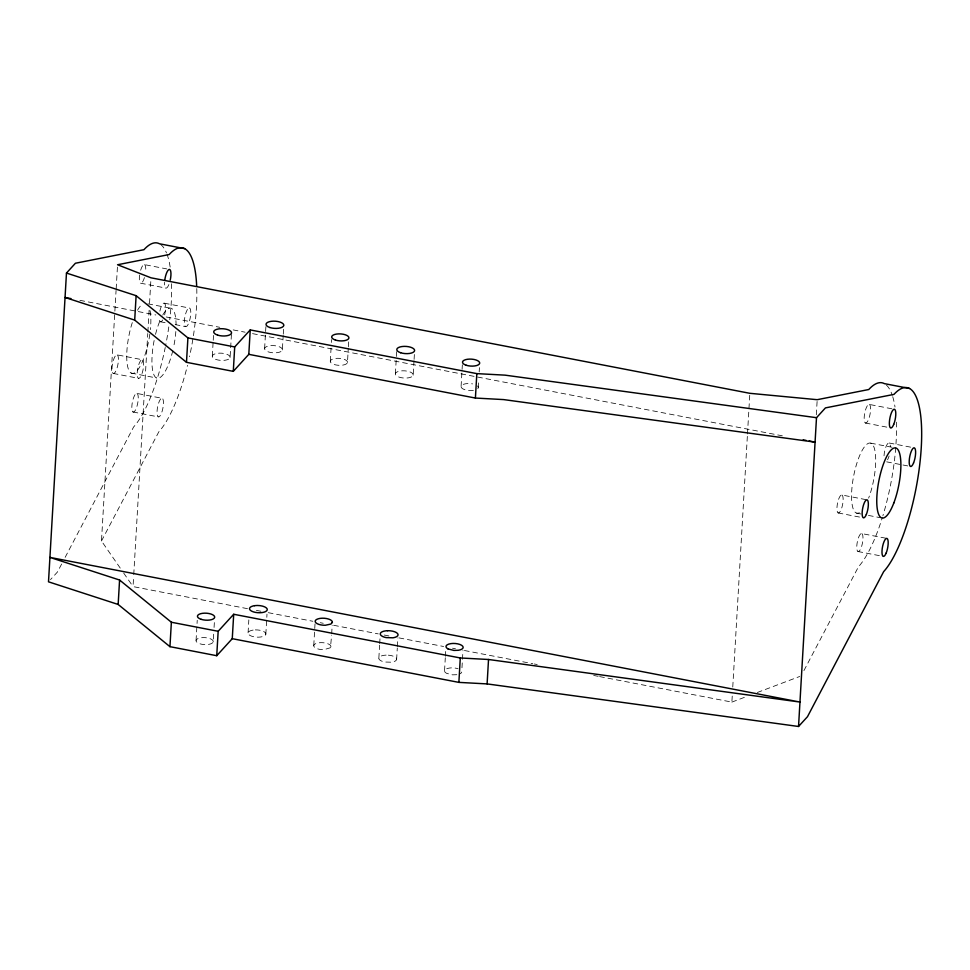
<?xml version="1.0" encoding="UTF-8"?>
<svg xmlns="http://www.w3.org/2000/svg" width="970" height="970" viewBox="0 0 970 970"><rect width="100%" height="100%" fill="white"/><g stroke="black" fill="none" stroke-linecap="round" stroke-linejoin="round"><path stroke-width="0.73" stroke-dasharray="4.85 3.64" d="M120.256 568.105L101.486 540.993L116.073 290.418M116.157 288.902L117.479 266.265M247.471 608.663L133.048 586.595L133.666 576.047M133.751 574.543L147.767 333.559M147.864 332.043L149.174 309.454M149.525 303.428L150.835 280.839M212.309 356.051L213.145 341.683M213.23 340.252L213.655 333.062M196.061 640.418L197.237 620.303M213.23 641.813A8.621 3.492 3.3 0 0 200.948 637.775A8.621 3.492 3.3 0 0 199.759 643.753A8.621 3.492 3.3 0 0 213.23 641.813L213.727 633.192M214.067 627.444L214.491 620.254M230.084 357.506A8.924 3.613 3.4 0 0 217.365 353.322A8.924 3.613 3.4 0 0 216.14 359.518A8.924 3.613 3.4 0 0 230.084 357.506L231.43 334.504M248.077 632.828L248.829 619.903M264.616 348.485L265.962 325.496M265.829 634.247L266.992 614.143M282.367 349.928A8.912 3.613 3.3 0 0 269.672 345.757A8.912 3.613 3.3 0 0 268.447 351.94A8.912 3.613 3.3 0 0 282.367 349.928L283.204 335.559M283.288 334.116L283.786 325.496M313.759 645.474L315.02 623.928M330.309 361.119L331.061 348.194M331.388 342.446L331.558 339.573M330.928 646.857A8.621 3.492 3.3 0 0 318.645 642.831L316.753 643.231A8.621 3.492 3.3 0 0 314.571 647.293A8.621 3.492 3.3 0 0 323.907 649.682L330.455 647.73L331.594 635.35M331.679 633.907L332.176 625.298M347.466 362.513A8.621 3.492 3.3 0 0 335.183 358.476A8.621 3.492 3.3 0 0 334.007 364.465A8.621 3.492 3.3 0 0 347.466 362.513L348.303 348.145M348.388 346.714L348.812 339.524M378.858 658.06L379.609 645.123M379.694 643.692L380.022 637.945M395.396 373.717L396.318 357.906M396.403 356.475L396.73 350.728M396.621 659.479L397.3 647.984M397.373 646.553L397.882 637.933M413.171 375.147A8.924 3.613 3.3 0 0 400.452 370.976A8.924 3.613 3.3 0 0 399.228 377.172A8.924 3.613 3.3 0 0 413.171 375.147L414.008 360.779M414.093 359.349L414.42 353.601M444.551 670.682L445.303 657.757M445.388 656.326L445.727 650.579M461.089 386.351L462.35 364.793M461.975 667.76L462.969 650.518M478.258 387.745L478.683 380.555M479.18 371.934L479.435 367.618M599.63 676.587L731.877 702.098L732.326 694.568M732.762 687.039L747.397 435.481M747.482 433.978L749.761 394.814M816.316 414.784L817.116 401.204M61.644 564.031L57.448 572.009L50.488 579.636M65.135 557.374L133.642 426.933A97.097 27.718 -79.1 0 0 165.239 347.478M101.486 540.993L158.837 431.795A97.097 27.718 -79.1 0 0 187.501 365.338M803.924 670.622L858.474 566.759A97.097 27.718 -79.1 0 0 882.457 517.18M731.877 702.098L744.596 697.297M757.315 692.495L799.716 676.478M456.834 674.708L452.457 674.841L446.588 673.338A8.621 3.492 3.3 0 1 449.437 668.039L451.571 667.857A8.621 3.492 3.3 0 1 458.022 668.73M140.65 270.23A9.518 2.716 -79.1 0 1 144.566 264.64L166.804 268.92M869.399 404.454A9.518 2.716 -79.1 0 1 868.526 419.513A9.518 2.716 -79.1 0 1 864.197 417.221A9.518 2.716 -79.1 0 1 869.399 404.454L894.607 409.316M139.595 275.019A9.518 2.716 -79.1 0 0 140.517 283.179L165.712 288.041M865.349 423.005L890.545 427.855M164.403 303.21L189.599 308.06A9.518 2.716 -79.1 0 1 188.726 323.119A9.518 2.716 -79.1 0 1 184.397 320.827A9.518 2.716 -79.1 0 1 189.599 308.06M889.235 443.023L911.473 447.315M870.66 443.144L895.868 448.007M147.889 303.84L171.605 308.411M79.928 300.336L155.818 314.971M166.234 316.984L219.814 327.314M233.2 329.909L245.107 332.201M252.552 333.632L782.341 435.821M160.341 321.749L166.27 322.889M175.17 324.598L185.549 326.611M886.665 461.853L901.482 464.715M902.961 464.994L910.381 466.424M117.249 354.887A9.518 2.716 -79.1 0 1 116.364 369.934A9.518 2.716 -79.1 0 1 112.035 367.642A9.518 2.716 -79.1 0 1 117.249 354.887L142.445 359.749A9.518 2.716 -79.1 0 1 141.571 374.796A9.518 2.716 -79.1 0 1 137.231 372.504A9.518 2.716 -79.1 0 1 142.445 359.749M842.009 495.027A9.203 2.631 -79.1 0 1 841.16 509.565A9.203 2.631 -79.1 0 1 836.977 507.346A9.203 2.631 -79.1 0 1 842.009 495.027L867.204 499.877M131.192 373.074L156.388 377.936M856.595 513.13L861.033 513.991M868.453 515.422L880.311 517.701M838.092 512.936L863.288 517.786M113.187 373.426L138.383 378.288M137.073 393.456A9.518 2.716 -79.1 0 1 136.2 408.503A9.518 2.716 -79.1 0 1 131.859 406.212A9.518 2.716 -79.1 0 1 137.073 393.456L162.281 398.318A9.518 2.716 -79.1 0 1 161.396 413.365A9.518 2.716 -79.1 0 1 157.067 411.074A9.518 2.716 -79.1 0 1 162.281 398.318M861.833 533.597A9.203 2.631 -79.1 0 1 860.996 548.135A9.203 2.631 -79.1 0 1 856.801 545.916A9.203 2.631 -79.1 0 1 861.833 533.597L887.041 538.447M857.916 551.506L883.124 556.356M133.011 411.995L158.219 416.857M256.383 610.385L260.845 611.245M268.266 612.676L312.849 621.273M320.282 622.704L323.252 623.286M333.656 625.286L378.227 633.883M384.168 635.035L391.601 636.465M399.034 637.896L443.605 646.493M452.529 648.215L455.5 648.784M464.412 650.506L532.772 663.698M534.252 663.977L537.222 664.559M593.688 675.447L598.15 676.308M123.663 573.04L133.048 586.595M144.566 264.64A9.518 2.716 -79.1 0 1 145.488 272.788M144.433 277.59A9.518 2.716 -79.1 0 1 140.517 283.179M859.371 512.693A35.708 10.197 -79.1 0 1 853.806 475.239A35.708 10.197 -79.1 0 1 872.964 445.084A35.708 10.197 -79.1 0 1 868.611 498.143M477.458 385.927A8.621 3.492 3.3 0 1 477.798 388.606M473.372 390.389A8.621 3.492 3.3 0 1 461.077 386.812A8.621 3.492 3.3 0 1 472.56 383.89M886.459 385.151A97.097 27.718 -79.1 0 1 892.279 395.287M892.727 396.706A97.097 27.718 -79.1 0 1 895.007 407.036M896.353 422.192A97.097 27.718 -79.1 0 1 882.918 515.664M159.868 311.152A9.518 2.716 -79.1 0 1 164.718 303.452A9.518 2.716 -79.1 0 1 164.269 316.159M162.705 319.967A9.518 2.716 -79.1 0 1 159.165 318.087M168.901 284.549A9.518 2.716 -79.1 0 1 164.56 282.258M162.742 315.08A35.708 10.197 -79.1 0 1 176.067 324.635M175.837 331.522A35.708 10.197 -79.1 0 1 173.375 348.145M172.781 350.716A35.708 10.197 -79.1 0 1 156.219 377.839A35.708 10.197 -79.1 0 1 154.339 339.5M155.515 334.347A35.708 10.197 -79.1 0 1 160.874 318.73M150.071 310.703A35.708 10.197 -79.1 0 1 150.374 329.606M149.829 334.116A35.708 10.197 -79.1 0 1 130.78 372.82A35.708 10.197 -79.1 0 1 132.575 321.761M137.534 310.218A35.708 10.197 -79.1 0 1 142.736 303.95M884.022 455.791A9.518 2.716 -79.1 0 1 887.295 444.139A9.518 2.716 -79.1 0 1 890.411 446.685M889.102 455.973A9.518 2.716 -79.1 0 1 887.538 459.792M196.764 288.575A97.097 27.718 -79.1 0 1 189.514 356.693M160.571 244.464A97.097 27.718 -79.1 0 1 166.452 252.831M166.961 254.104A97.097 27.718 -79.1 0 1 170.381 268.629M171.569 283.713A97.097 27.718 -79.1 0 1 169.738 319.676M168.792 326.914A97.097 27.718 -79.1 0 1 165.53 346.011M461.72 672.064A8.621 3.492 3.3 0 1 460.229 673.701M253.121 630.076L251.169 630.512A8.912 3.613 3.3 0 0 248.914 634.707A8.912 3.613 3.3 0 0 258.566 637.181L260.772 636.987A8.912 3.613 3.3 0 0 264.992 632.367A8.912 3.613 3.3 0 0 253.121 630.076M386.121 655.114L383.914 655.32A8.924 3.613 3.3 0 0 378.833 658.509A8.924 3.613 3.3 0 0 384.763 662.025L391.577 662.219A8.924 3.613 3.3 0 0 396.221 658.06A8.924 3.613 3.3 0 0 386.121 655.114"/><path stroke-width="1.45" d="M118.158 604.455L119.577 580.024L49.919 557.398L799.959 702.05L488.528 659.491L460.289 657.963L233.697 614.265L218.165 631.288L216.734 655.708L169.944 646.663L118.158 604.455L48.5 581.818L66.469 273.055L75.418 263.246L143.948 249.69A97.097 27.718 -79.1 0 1 159.48 243.785L184.688 248.647M216.734 655.708L232.266 638.684L458.871 682.383L487.11 683.911L798.54 726.481L807.489 716.684L883.67 571.621A97.097 27.718 -79.1 0 0 921.27 447.449A97.097 27.718 -79.1 0 0 893.988 394.378L825.446 407.897L816.497 417.694L505.067 375.147L476.828 373.62L250.236 329.921L248.805 354.341L233.285 371.364L186.482 362.319L134.697 320.1L136.115 295.68L66.469 273.055M169.944 646.663L171.375 622.243L119.577 580.024M186.482 362.319L187.913 337.899L136.115 295.68M233.285 371.364L234.704 346.933L250.236 329.921M232.266 638.684L233.697 614.265M458.871 682.383L460.289 657.963M809.125 440.986L815.079 442.138L503.648 399.591L475.409 398.052L476.828 373.62M487.11 683.911L488.528 659.491M798.54 726.481L816.497 417.694M909.52 388.473L884.313 383.611A97.097 27.718 -79.1 0 0 868.78 389.516L817.201 399.688L749.846 393.311L151.017 277.82L117.564 264.749L169.156 254.552A97.097 27.718 -79.1 0 1 196.667 285.895M70.992 298.614L65.038 297.463L134.697 320.1M803.172 439.846L806.155 440.416M248.805 354.341L475.409 398.052M187.913 337.899L234.704 346.933M171.375 622.243L218.165 631.288M448.007 648.918L453.875 650.421L458.252 650.288A8.621 3.492 3.3 0 0 462.751 646.275A8.621 3.492 3.3 0 0 452.99 643.437L450.856 643.631A8.621 3.492 3.3 0 0 448.007 648.906M164.803 279.881A9.518 2.716 -79.1 0 1 169.423 269.405A9.518 2.716 -79.1 0 1 170.247 280.087M332.346 622.425L330.855 624.062L325.326 625.262A8.621 3.492 3.3 0 1 315.99 622.873A8.621 3.492 3.3 0 1 318.184 618.812L320.064 618.387A8.621 3.492 3.3 0 1 332.346 622.437M254.552 605.668L252.6 606.104A8.912 3.613 3.3 0 0 250.333 610.275A8.912 3.613 3.3 0 0 259.984 612.749L262.191 612.567A8.912 3.613 3.3 0 0 266.41 607.947A8.912 3.613 3.3 0 0 254.552 605.668M387.539 630.706L385.332 630.9A8.924 3.613 3.3 0 0 380.264 634.101A8.924 3.613 3.3 0 0 386.181 637.605L392.995 637.799A8.924 3.613 3.3 0 0 397.639 633.64A8.924 3.613 3.3 0 0 387.539 630.706M201.19 619.333A8.621 3.492 3.3 0 0 214.661 617.381A8.621 3.492 3.3 0 0 202.366 613.343A8.621 3.492 3.3 0 0 201.19 619.333M217.571 335.087A8.924 3.613 3.4 0 0 231.515 333.074A8.924 3.613 3.4 0 0 218.796 328.891A8.924 3.613 3.4 0 0 217.571 335.087M886.192 552.997A9.203 2.631 -79.1 0 0 887.041 538.447A9.203 2.631 -79.1 0 0 882.009 550.778A9.203 2.631 -79.1 0 0 886.192 552.997M400.646 352.74A8.924 3.613 3.3 0 0 414.59 350.728A8.924 3.613 3.3 0 0 401.871 346.557A8.924 3.613 3.3 0 0 400.646 352.74M335.426 340.046A8.621 3.492 3.3 0 0 348.897 338.093A8.621 3.492 3.3 0 0 336.602 334.056A8.621 3.492 3.3 0 0 335.426 340.046M893.806 503.006A35.708 10.197 -79.1 0 0 895.868 448.007A35.708 10.197 -79.1 0 0 876.807 497.986A35.708 10.197 -79.1 0 0 893.806 503.006M466.218 365.253A8.621 3.492 3.3 0 0 479.677 363.313A8.621 3.492 3.3 0 0 467.394 359.276A8.621 3.492 3.3 0 0 466.218 365.253M269.866 327.52A8.912 3.613 3.3 0 0 283.786 325.496A8.912 3.613 3.3 0 0 271.091 321.337A8.912 3.613 3.3 0 0 269.866 327.52M866.355 514.427A9.203 2.631 -79.1 0 0 867.204 499.877A9.203 2.631 -79.1 0 0 862.172 512.208A9.203 2.631 -79.1 0 0 866.355 514.427M893.734 424.375A9.518 2.716 -79.1 0 0 894.607 409.316A9.518 2.716 -79.1 0 0 889.393 422.083A9.518 2.716 -79.1 0 0 893.734 424.375M913.558 462.945A9.518 2.716 -79.1 0 0 914.431 447.885A9.518 2.716 -79.1 0 0 909.229 460.641A9.518 2.716 -79.1 0 0 913.558 462.945"/></g></svg>
